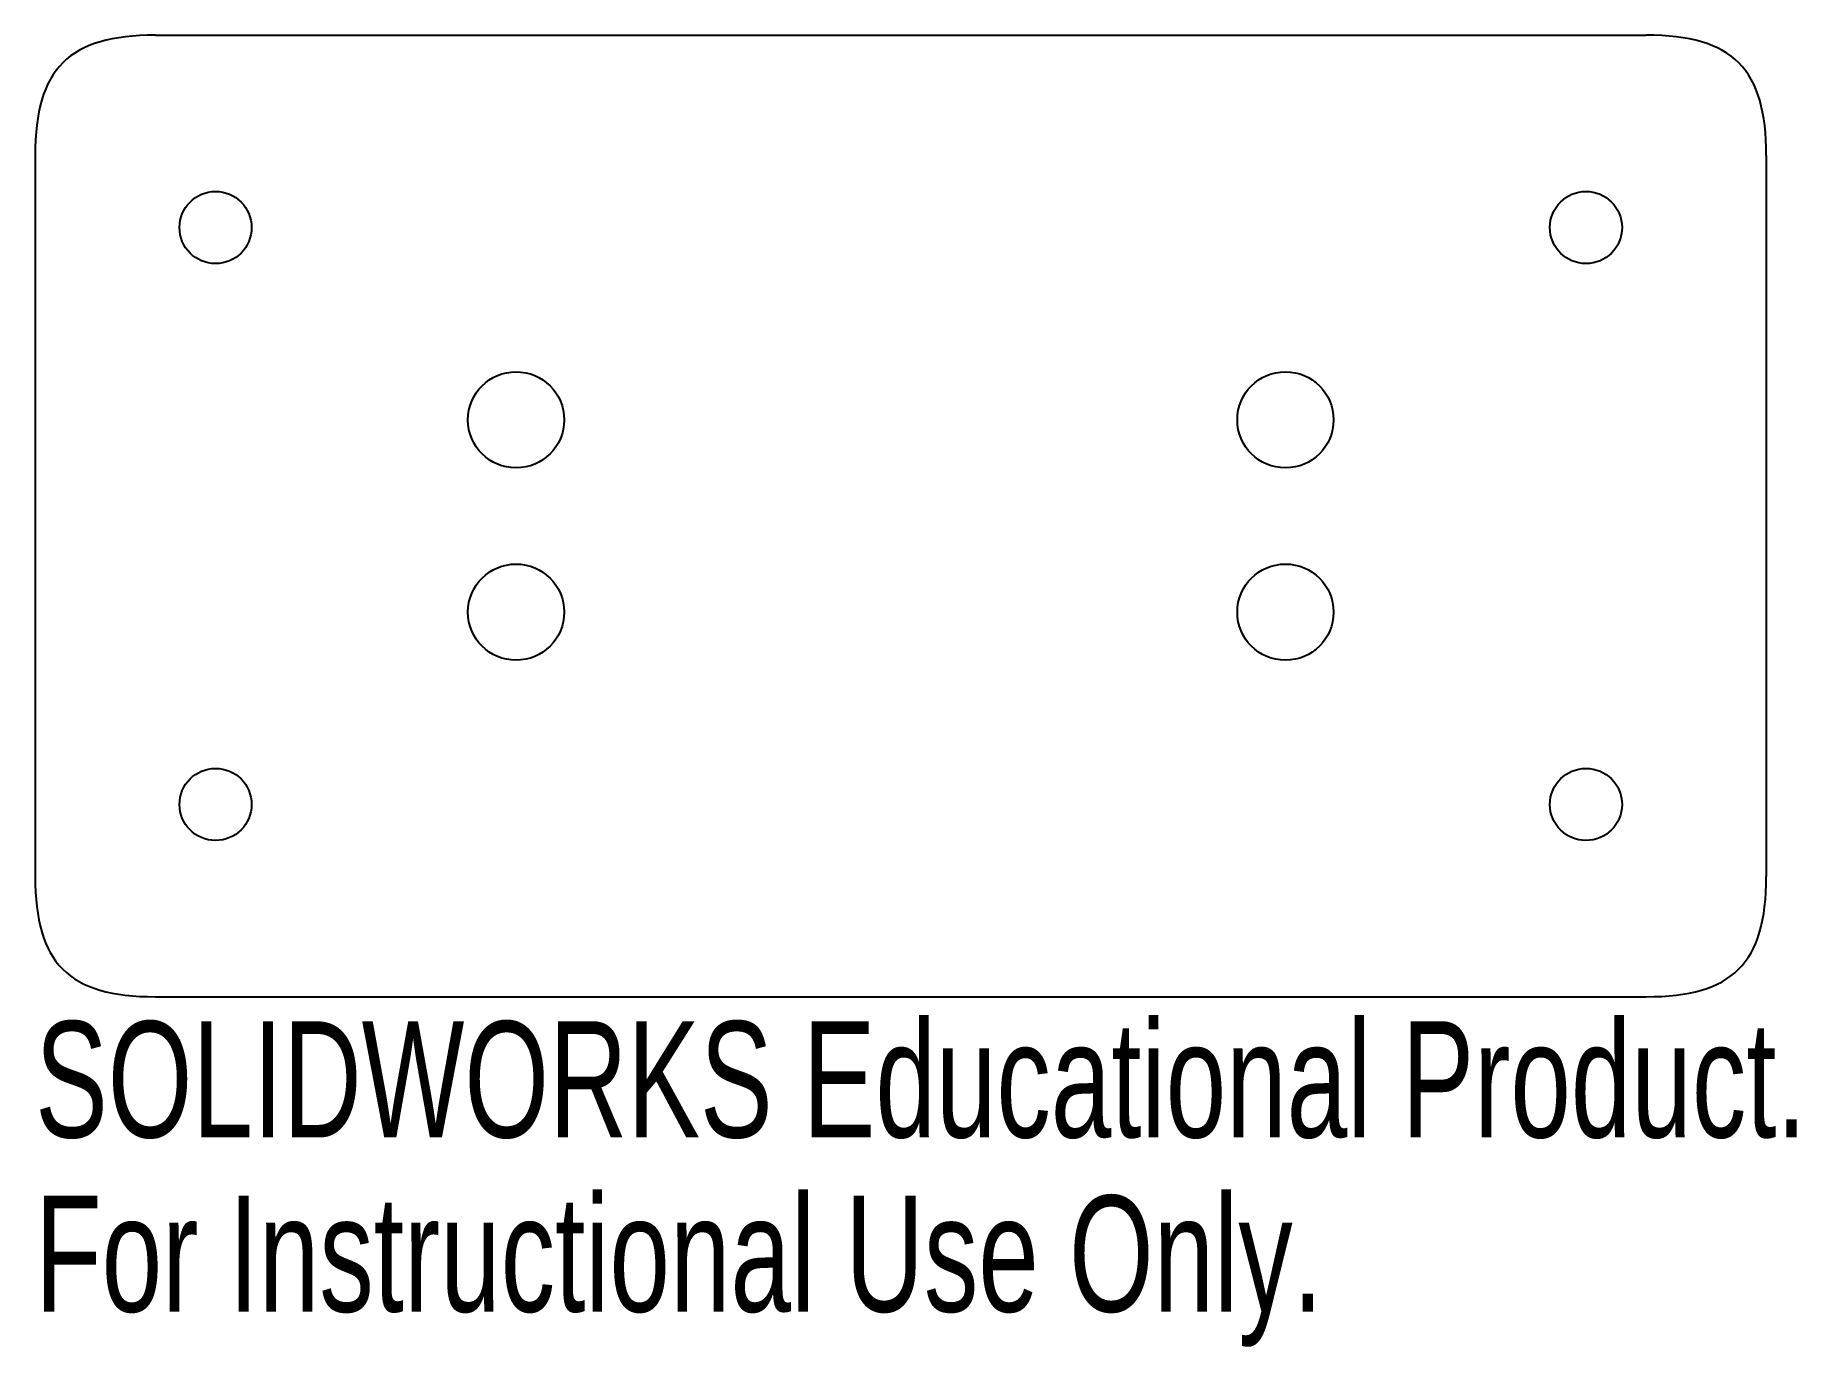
# Model space of a CAD drawing. Header units: millimetres. Extents: x 0 to 73.3, y -54.6 to 0.
import ezdxf

# ---------------------------------------------------------------- set-up
doc = ezdxf.new("R2010")
doc.units = ezdxf.units.MM
doc.styles.add('SLDTEXTSTYLE0', font='TXT', dxfattribs={"width": 0.7})

msp = doc.modelspace()

# ---------------------------------------------------------------- linework, layer by layer
at = {"color": 7, "linetype": 'Continuous', "lineweight": 25}
for p, q in [((5, 0), (67, 0)), ((0, -5), (0, -35)), ((72, -5), (72, -35)), ((5, -40), (67, -40))]:
    msp.add_line(p, q, dxfattribs=at)
for centre, radius in [((7.5, -8), 1.5), ((64.5, -8), 1.5), ((20, -16), 2), ((52, -16), 2), ((20, -24), 2), ((52, -24), 2), ((7.5, -32), 1.5), ((64.5, -32), 1.5)]:
    msp.add_circle(centre, radius, dxfattribs=at)
for points in [[(5, 0), (1.403, 0), (0, -1.378), (0, -5)], [(72, -5), (72, -1.403), (70.622, 0), (67, 0)], [(0, -35), (0, -38.597), (1.378, -40), (5, -40)], [(67, -40), (70.597, -40), (72, -38.622), (72, -35)]]:
    msp.add_open_spline(points, degree=3, dxfattribs=at)

# ---------------------------------------------------------------- texts
at = {"color": 7, "linetype": 'Continuous', "char_height": 4.83362, "attachment_point": 1, "style": 'SLDTEXTSTYLE0'}
for s, insert in [('SOLIDWORKS Educational Product.', (0, -41.02)), ('For Instructional Use Only.', (0, -48.27))]:
    msp.add_mtext(s, dxfattribs=dict(at, insert=insert))

doc.saveas('drawing.dxf')
